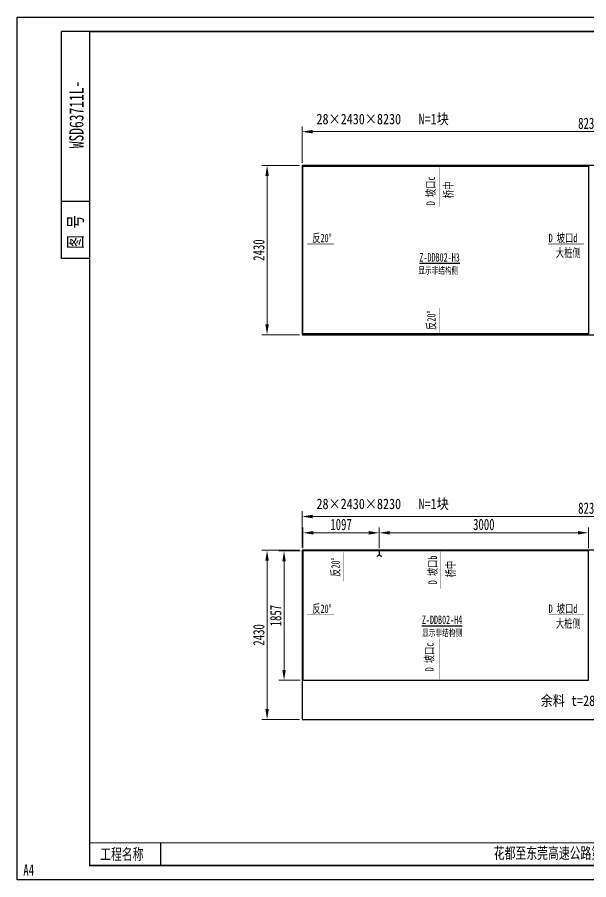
# Model space of a CAD drawing. Extents: x 1629247 to 2251351, y -601856 to -65897.
# Drawn here: x 2104269 to 2112468, y -245952 to -233569 of the extents above; entities that cross this region are included whole.
import ezdxf
from ezdxf.enums import TextEntityAlignment as Align

# ---------------------------------------------------------------- set-up
doc = ezdxf.new("R2010")
doc.units = 0
doc.header["$LTSCALE"] = 2
doc.header["$MEASUREMENT"] = 0
doc.header["$PDMODE"] = 35
doc.header["$PDSIZE"] = 50
doc.linetypes.add('PHANTOM', pattern=[63.5, 31.75, -6.35, 6.35, -6.35, 6.35, -6.35])
doc.layers.get('0').update_dxf_attribs({"linetype": 'CONTINUOUS'})
doc.layers.get('Defpoints').update_dxf_attribs({"linetype": 'CONTINUOUS'})
doc.layers.add('A3', color=7, linetype='CONTINUOUS')
doc.layers.add('标注层', color=3, linetype='CONTINUOUS', lineweight=13)
doc.styles.add('仿宋', font='仿宋_GB2312_1.ttf', dxfattribs={"width": 0.7})
doc.dimstyles.new('标准标注样式-60', dxfattribs={"dimscale": 60, "dimtxt": 2.7, "dimasz": 2.5, "dimexe": 1.25, "dimexo": 0.625, "dimtad": 1, "dimdec": 0, "dimdsep": 46, "dimtxsty": '仿宋', "dimcen": 2.5, "dimclrd": 3, "dimclre": 3, "dimclrt": 4, "dimazin": 0, "dimtfac": 1, "dimtdec": 0, "dimtmove": 0, "dimatfit": 3, "dimfxl": 1.25, "dimlwd": 13, "dimlwe": 13, "dimarcsym": 0})

# ---------------------------------------------------------------- blocks, each defined once
blk = doc.blocks.new('tukuangA4-')
at = {"layer": 'A3'}
for p, q in [((537, 7565), (537, 10327)), ((882, 10327), (537, 10327)), ((12951, 10051), (12951, 10327)), ((13814, 10051), (13814, 10327)), ((882, 8256), (537, 8256)), ((882, 7565), (537, 7565)), ((1745, 173), (1745, 449)), ((10266, 173), (10266, 449)), ((10957, 173), (10957, 449)), ((11811, 173), (11811, 449)), ((12502, 173), (12502, 449)), ((13280, 173), (13280, 449)), ((13971, 173), (13971, 449))]:
    blk.add_line(p, q, dxfattribs=at)
blk.add_lwpolyline([(14850, 10500), (14850, 0), (0, 0), (0, 10500)], close=True, dxfattribs=at)
for points, const_width in [([(882, 10327), (14677, 10327), (14677, 173), (882, 173), (882, 10327)], 17.3), ([(8927, 10051), (8927, 10327)], 13.8), ([(8927, 10051), (14677, 10051)], 13.8), ([(882, 449), (14677, 449)], 13.8)]:
    blk.add_lwpolyline(points, dxfattribs=dict(at, const_width=const_width))
at = {"layer": 'A3', "color": 7, "linetype": 'Continuous', "style": '仿宋', "width": 0.7}
for s, p in [('共    页', (13106, 10120)), ('第     页', (13977, 10120)), ('工程名称', (1009, 242)), ('花都至东莞高速公路第SG12合同段（钢箱梁制作及安装工程）', (5798, 255)), ('设 绘', (10401, 242)), ('校 对', (11946, 242)), ('比  例', (13415, 242))]:
    blk.add_text(s, height=138.1, dxfattribs=at).set_placement(p)
blk.add_text('WSD63711L-', height=172.6, rotation=90, dxfattribs=at).set_placement((806, 9316), align=Align.CENTER)
blk.add_text('图 号', height=172.6, rotation=90, dxfattribs=at).set_placement((793, 7681))
blk.add_text('A4', height=138.1, dxfattribs=at).set_placement((139, 50), align=Align.CENTER)
blk = doc.blocks.new('*D482')
at = {"color": 3, "lineweight": 13, "ltscale": 3}
for p, q in [((2108356, -241184), (2108356, -240662)), ((2116586, -241184), (2116586, -240662))]:
    blk.add_line(p, q, dxfattribs=at)
at = {"color": 3, "linetype": 'ByBlock', "lineweight": 13, "ltscale": 3}
blk.add_line((2116436, -240737), (2108506, -240737), dxfattribs=at)
at = {"color": 3, "ltscale": 3}
for points in [[(2108506, -240712), (2108506, -240762), (2108356, -240737)], [(2116436, -240712), (2116436, -240762), (2116586, -240737)]]:
    blk.add_solid(points, dxfattribs=at)
at = {"layer": 'Defpoints', "color": 0, "ltscale": 3}
for p in [(2108356, -240737), (2108356, -241222), (2116586, -241222)]:
    blk.add_point(p, dxfattribs=at)
at = {"color": 4, "ltscale": 3, "insert": (2112471, -240618), "char_height": 162, "attachment_point": 5, "style": '仿宋'}
blk.add_mtext('8230', dxfattribs=at)
blk = doc.blocks.new('*D483')
at = {"color": 3, "lineweight": 13, "ltscale": 3}
for p, q in [((2108319, -241222), (2107778, -241222)), ((2108319, -243652), (2107778, -243652))]:
    blk.add_line(p, q, dxfattribs=at)
at = {"color": 3, "linetype": 'ByBlock', "lineweight": 13, "ltscale": 3}
blk.add_line((2107853, -241372), (2107853, -243502), dxfattribs=at)
at = {"color": 3, "ltscale": 3}
for points in [[(2107828, -241372), (2107878, -241372), (2107853, -241222)], [(2107828, -243502), (2107878, -243502), (2107853, -243652)]]:
    blk.add_solid(points, dxfattribs=at)
at = {"layer": 'Defpoints', "color": 0, "ltscale": 3}
for p in [(2108356, -241222), (2107853, -243652), (2108356, -243652)]:
    blk.add_point(p, dxfattribs=at)
at = {"color": 4, "ltscale": 3, "insert": (2107735, -242437), "char_height": 162, "attachment_point": 5, "rotation": 90, "style": '仿宋'}
blk.add_mtext('2430', dxfattribs=at)
blk = doc.blocks.new('*D486')
at = {"color": 3, "lineweight": 13, "ltscale": 3}
for p, q in [((2108356, -235659), (2108356, -235137)), ((2116586, -235659), (2116586, -235137))]:
    blk.add_line(p, q, dxfattribs=at)
at = {"color": 3, "linetype": 'ByBlock', "lineweight": 13, "ltscale": 3}
blk.add_line((2116436, -235212), (2108506, -235212), dxfattribs=at)
at = {"color": 3, "ltscale": 3}
for points in [[(2108506, -235187), (2108506, -235237), (2108356, -235212)], [(2116436, -235187), (2116436, -235237), (2116586, -235212)]]:
    blk.add_solid(points, dxfattribs=at)
at = {"layer": 'Defpoints', "color": 0, "ltscale": 3}
for p in [(2108356, -235212), (2108356, -235697), (2116586, -235697)]:
    blk.add_point(p, dxfattribs=at)
at = {"color": 4, "ltscale": 3, "insert": (2112471, -235093), "char_height": 162, "attachment_point": 5, "style": '仿宋'}
blk.add_mtext('8230', dxfattribs=at)
blk = doc.blocks.new('*D487')
at = {"color": 3, "lineweight": 13, "ltscale": 3}
for p, q in [((2108319, -235697), (2107778, -235697)), ((2108319, -238127), (2107778, -238127))]:
    blk.add_line(p, q, dxfattribs=at)
at = {"color": 3, "linetype": 'ByBlock', "lineweight": 13, "ltscale": 3}
blk.add_line((2107853, -235847), (2107853, -237977), dxfattribs=at)
at = {"color": 3, "ltscale": 3}
for points in [[(2107828, -235847), (2107878, -235847), (2107853, -235697)], [(2107828, -237977), (2107878, -237977), (2107853, -238127)]]:
    blk.add_solid(points, dxfattribs=at)
at = {"layer": 'Defpoints', "color": 0, "ltscale": 3}
for p in [(2108356, -235697), (2107853, -238127), (2108356, -238127)]:
    blk.add_point(p, dxfattribs=at)
at = {"color": 4, "ltscale": 3, "insert": (2107735, -236912), "char_height": 162, "attachment_point": 5, "rotation": 90, "style": '仿宋'}
blk.add_mtext('2430', dxfattribs=at)
blk = doc.blocks.new('*D497')
at = {"color": 3, "lineweight": 13, "ltscale": 3}
for p, q in [((2109463, -241194), (2109463, -240896)), ((2112463, -241194), (2112463, -240896))]:
    blk.add_line(p, q, dxfattribs=at)
at = {"color": 3, "linetype": 'ByBlock', "lineweight": 13, "ltscale": 3}
blk.add_line((2109613, -240971), (2112313, -240971), dxfattribs=at)
at = {"color": 3, "ltscale": 3}
for points in [[(2109613, -240946), (2109613, -240996), (2109463, -240971)], [(2112313, -240946), (2112313, -240996), (2112463, -240971)]]:
    blk.add_solid(points, dxfattribs=at)
at = {"layer": 'Defpoints', "color": 0, "ltscale": 3}
for p in [(2112463, -240971), (2109463, -241232), (2112463, -241232)]:
    blk.add_point(p, dxfattribs=at)
at = {"color": 4, "ltscale": 3, "insert": (2110963, -240852), "char_height": 162, "attachment_point": 5, "style": '仿宋'}
blk.add_mtext('3000', dxfattribs=at)
blk = doc.blocks.new('*D498')
at = {"color": 3, "lineweight": 13, "ltscale": 3}
for p, q in [((2108366, -241194), (2108366, -240896)), ((2109463, -241194), (2109463, -240896))]:
    blk.add_line(p, q, dxfattribs=at)
at = {"color": 3, "linetype": 'ByBlock', "lineweight": 13, "ltscale": 3}
blk.add_line((2109313, -240971), (2108516, -240971), dxfattribs=at)
at = {"color": 3, "ltscale": 3}
for points in [[(2108516, -240946), (2108516, -240996), (2108366, -240971)], [(2109313, -240946), (2109313, -240996), (2109463, -240971)]]:
    blk.add_solid(points, dxfattribs=at)
at = {"layer": 'Defpoints', "color": 0, "ltscale": 3}
for p in [(2108366, -240971), (2108366, -241232), (2109463, -241232)]:
    blk.add_point(p, dxfattribs=at)
at = {"color": 4, "ltscale": 3, "insert": (2108915, -240852), "char_height": 162, "attachment_point": 5, "style": '仿宋'}
blk.add_mtext('1097', dxfattribs=at)
blk = doc.blocks.new('*D546')
at = {"color": 3, "lineweight": 13, "ltscale": 3}
for p, q in [((2108329, -241232), (2108022, -241232)), ((2108329, -243089), (2108022, -243089))]:
    blk.add_line(p, q, dxfattribs=at)
at = {"color": 3, "linetype": 'ByBlock', "lineweight": 13, "ltscale": 3}
blk.add_line((2108097, -242939), (2108097, -241382), dxfattribs=at)
at = {"color": 3, "ltscale": 3}
for points in [[(2108072, -241382), (2108122, -241382), (2108097, -241232)], [(2108072, -242939), (2108122, -242939), (2108097, -243089)]]:
    blk.add_solid(points, dxfattribs=at)
at = {"layer": 'Defpoints', "color": 0, "ltscale": 3}
for p in [(2108097, -241232), (2108366, -241232), (2108366, -243089)]:
    blk.add_point(p, dxfattribs=at)
at = {"color": 4, "ltscale": 3, "insert": (2107979, -242160), "char_height": 162, "attachment_point": 5, "rotation": 90, "style": '仿宋'}
blk.add_mtext('1857', dxfattribs=at)

msp = doc.modelspace()

# ---------------------------------------------------------------- linework, layer by layer
at = {"color": 6, "ltscale": 3}
for p, q in [((2109433.9, -241309.7), (2109463, -241280.6)), ((2109463, -241231.5), (2109463, -241280.6)), ((2109463, -241280.6), (2109494.3, -241312))]:
    msp.add_line(p, q, dxfattribs=at)
at = {"color": 8, "ltscale": 3}
for points in [[(2108356.4, -238126.6), (2116586.4, -238126.6), (2116586.4, -235696.6), (2108356.4, -235696.6)], [(2108356.4, -243651.5), (2116586.4, -243651.5), (2116586.4, -241221.5), (2108356.4, -241221.5)]]:
    msp.add_lwpolyline(points, close=True, dxfattribs=at)
at = {"color": 1}
for points in [[(2108366.4, -235709.6), (2112463.4, -235709.6), (2112463.4, -238116.6), (2108366.4, -238116.6)], [(2108366.4, -243088.5), (2112463.4, -243088.5), (2112463.4, -241231.5), (2108366.4, -241231.5)]]:
    msp.add_lwpolyline(points, close=True, dxfattribs=at)
at = {"layer": '标注层', "color": 42}
for points in [[(2110323.2, -235719.6, 0, 25, 0), (2110323.2, -235794.4, 5, 5, 0), (2110323.2, -236289.6, 5, 5, 0)], [(2108415.9, -236824.8, 0, 25, 0), (2108490.7, -236824.8, 5, 5, 0), (2108811.5, -236824.8, 5, 5, 0)], [(2112413.9, -236824.8, 0, 25, 0), (2112339.1, -236824.8, 5, 5, 0), (2111886.6, -236824.8, 5, 5, 0)], [(2110326.9, -238101.2, 0, 25, 0), (2110326.9, -238026.4, 5, 5, 0), (2110326.9, -237741.8, 5, 5, 0)], [(2108952.8, -241240.1, 0, 25, 0), (2108952.8, -241314.9, 5, 5, 0), (2108952.8, -241669.5, 5, 5, 0)], [(2108415.9, -242146.9, 0, 25, 0), (2108490.7, -242146.9, 5, 5, 0), (2108811.5, -242146.9, 5, 5, 0)], [(2112413.9, -242146.9, 0, 25, 0), (2112339.1, -242146.9, 5, 5, 0), (2111886.6, -242146.9, 5, 5, 0)], [(2110323.2, -243080.4, 0, 25, 0), (2110323.2, -243005.5, 5, 5, 0), (2110323.2, -242489.6, 5, 5, 0)]]:
    msp.add_lwpolyline(points, format="xyseb", dxfattribs=at)
at = {"layer": '标注层', "color": 182}
msp.add_lwpolyline([(2110344.2, -241229.1, 0, 25, 0), (2110344.2, -241303.9, 5, 5, 0), (2110344.2, -241774.9, 5, 5, 0)], format="xyseb", dxfattribs=at)

# ---------------------------------------------------------------- block references
at = {"color": 8, "xscale": 1.179310344828991, "yscale": 1.179310344825353, "zscale": 1.179310344827586}
msp.add_blockref('tukuangA4-', (2104268.7, -245952.1), dxfattribs=at)

# ---------------------------------------------------------------- texts
at = {"color": 7, "style": '仿宋', "width": 0.85}
for s, p in [('28×2430×8230', (2108561.9, -235105.7)), ('N=1块', (2110026.2, -235105.7)), ('N=1块', (2110026.2, -240630.5)), ('28×2430×8230', (2108561.9, -240630.5))]:
    msp.add_text(s, height=150, dxfattribs=at).set_placement(p)
at = {"color": 6, "linetype": 'PHANTOM', "ltscale": 10, "style": '仿宋', "width": 0.7}
for s, p in [('%%UZ-DDB02-H3', (2110039.1, -237077.5)), ('%%UZ-DDB02-H4', (2110074.5, -242280.4))]:
    msp.add_text(s, height=121.5, dxfattribs=at).set_placement(p)
at = {"color": 152, "linetype": 'PHANTOM', "ltscale": 10, "style": '仿宋', "width": 0.7}
for p in [(2110023.3, -237253.3), (2110078.8, -242455)]:
    msp.add_text('显示非结构侧', height=97.2, dxfattribs=at).set_placement(p)
at = {"color": 7, "style": '仿宋', "width": 0.85}
msp.add_text('余料 t=28mm(Q345C)', height=150, dxfattribs=at).set_placement((2111779.7, -243381), align=Align.MIDDLE_LEFT)
at = {"layer": '标注层', "color": 42, "style": '仿宋', "width": 0.7}
for s, p in [('D 坡口c', (2110261.4, -236267.3)), ('桥中', (2110516.8, -236167.6)), ('反20%%D', (2110269.8, -238058.2)), ('反20%%D', (2108895.6, -241602.7)), ('桥中', (2110549.4, -241612.2)), ('D 坡口c', (2110242.6, -242959.6))]:
    msp.add_text(s, height=121.5, rotation=90, dxfattribs=at).set_placement(p)
for s, p in [('反20%%D', (2108501.4, -236799.5)), ('D 坡口d', (2111893, -236799.5)), ('大桩侧', (2111996.7, -237012.3)), ('反20%%D', (2108501.4, -242121.6)), ('D 坡口d', (2111893, -242121.6)), ('大桩侧', (2111996.7, -242334.4))]:
    msp.add_text(s, height=121.5, dxfattribs=at).set_placement(p)
at = {"layer": '标注层', "color": 182, "style": '仿宋', "width": 0.7}
msp.add_text('D 坡口b', height=121.5, rotation=90, dxfattribs=at).set_placement((2110289.6, -241710))

# ---------------------------------------------------------------- dimensions: what is measured, and where the dimension line sits
at = {"color": 8, "ltscale": 3}
for base, p1, p2, picture, middle in [((2108356.4, -235211.8), (2116586.4, -235696.6), (2108356.4, -235696.6), '*D486', (2112471.4, -235093.3)), ((2108356.4, -240736.6), (2116586.4, -241221.5), (2108356.4, -241221.5), '*D482', (2112471.4, -240618.1)), ((2108366.4, -240970.5), (2109463, -241231.5), (2108366.4, -241231.5), '*D498', (2108914.7, -240852)), ((2112463.4, -240970.5), (2109463, -241231.5), (2112463.4, -241231.5), '*D497', (2110963.2, -240852))]:
    dim = msp.add_linear_dim(base=base, p1=p1, p2=p2, dimstyle='标准标注样式-60', dxfattribs=at)
    dim.commit()
    dim.dimension.update_dxf_attribs({"geometry": picture, "text_midpoint": middle})
for base, p1, p2, picture, middle in [((2107853.1, -238126.6), (2108356.4, -235696.6), (2108356.4, -238126.6), '*D487', (2107734.6, -236911.6)), ((2107853.1, -243651.5), (2108356.4, -241221.5), (2108356.4, -243651.5), '*D483', (2107734.6, -242436.5)), ((2108097.1, -241231.5), (2108366.4, -243088.5), (2108366.4, -241231.5), '*D546', (2107978.6, -242160))]:
    dim = msp.add_linear_dim(base=base, p1=p1, p2=p2, angle=90, dimstyle='标准标注样式-60', dxfattribs=at)
    dim.commit()
    dim.dimension.update_dxf_attribs({"geometry": picture, "text_midpoint": middle})

doc.saveas('drawing.dxf')
